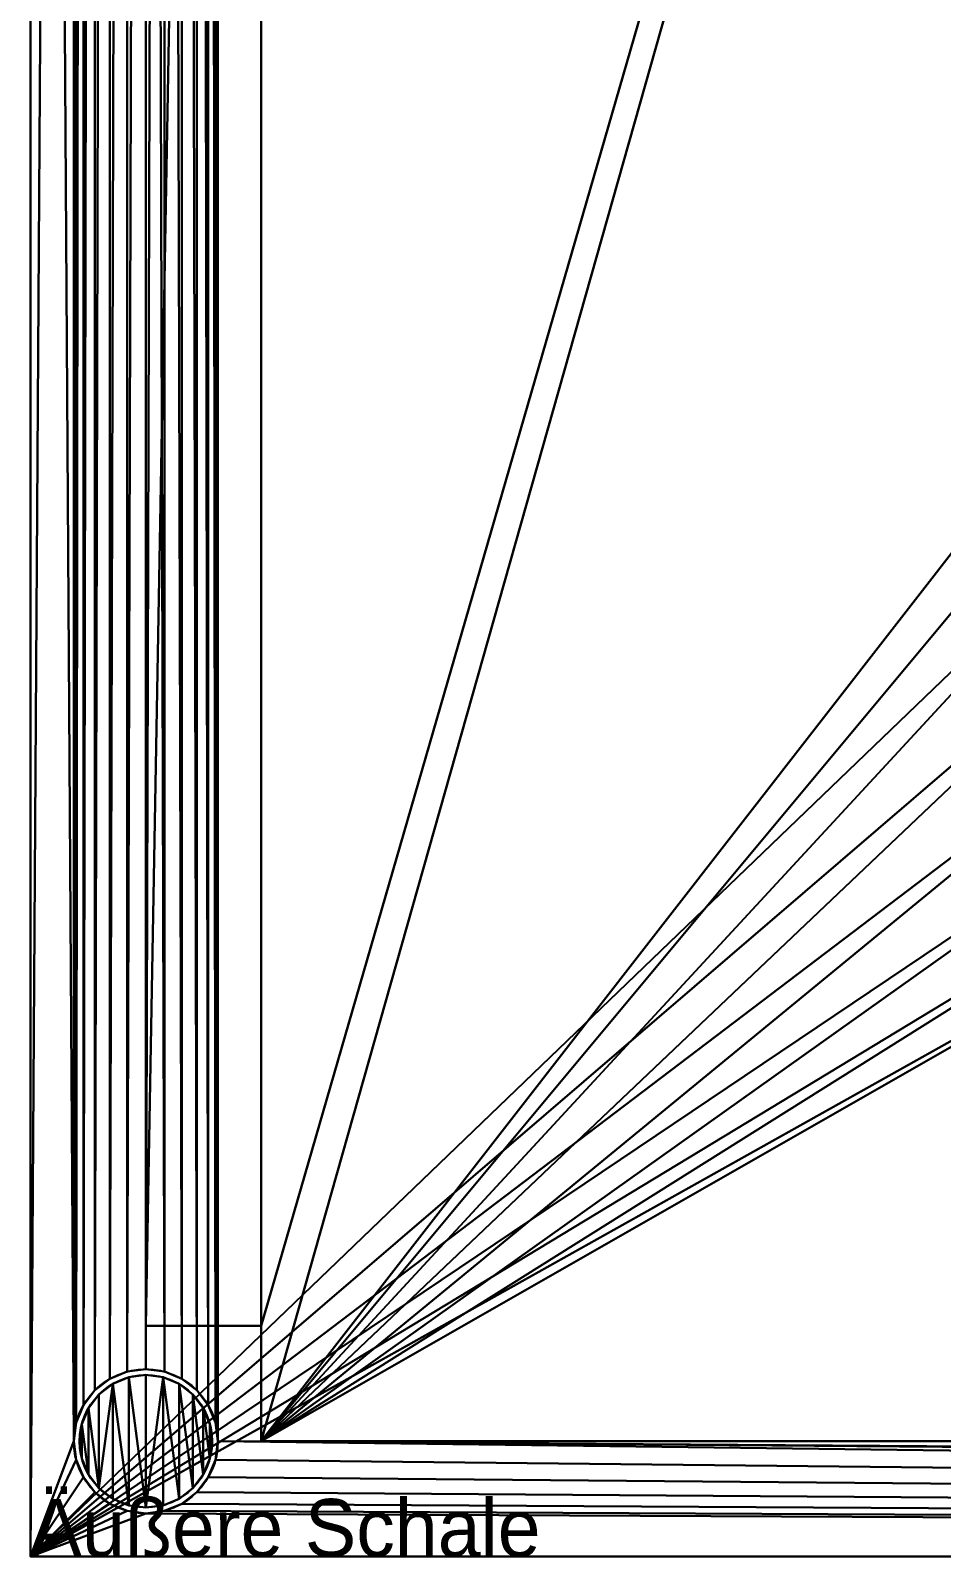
# Model space of a CAD drawing. Header units: millimetres. Extents: x 0 to 160, y 0 to 123.
# Drawn here: x 0 to 15.8, y -0.01 to 26.46 of the extents above; entities that cross this region are included whole.
import ezdxf

# ---------------------------------------------------------------- set-up
doc = ezdxf.new("R2010")
doc.units = ezdxf.units.MM
doc.layers.get('0').update_dxf_attribs({"true_color": 0xff5454})

# ---------------------------------------------------------------- blocks, each defined once
blk = doc.blocks.new('Gruppe_3')
for p, q in [((0, 120), (0, 0)), ((0, 120, 2), (0, 0, 2)), ((1.676, 3.207), (1.676, 3.207, 2)), ((2, 3.25), (2, 3.25, 2)), ((2.324, 3.207), (2.324, 3.207, 2)), ((1.375, 3.083), (1.375, 3.083, 2)), ((2.625, 3.083), (2.625, 3.083, 2)), ((1.116, 2.884), (1.116, 2.884, 2)), ((2.884, 2.884), (2.884, 2.884, 2)), ((0.917, 2.625), (0.917, 2.625, 2)), ((3.083, 2.625), (3.083, 2.625, 2)), ((0.793, 2.324), (0.793, 2.324, 2)), ((3.207, 2.324), (3.207, 2.324, 2)), ((0.75, 2), (0.75, 2, 2)), ((3.25, 2), (3.25, 2, 2)), ((0.793, 1.676), (0.793, 1.676, 2)), ((3.207, 1.676), (3.207, 1.676, 2)), ((0.917, 1.375), (0.917, 1.375, 2)), ((3.083, 1.375), (3.083, 1.375, 2)), ((1.116, 1.116), (1.116, 1.116, 2)), ((2.884, 1.116), (2.884, 1.116, 2)), ((1.375, 0.917), (1.375, 0.917, 2)), ((2.625, 0.917), (2.625, 0.917, 2)), ((1.676, 0.793), (1.676, 0.793, 2)), ((2, 0.75), (2, 0.75, 2)), ((2.324, 0.793), (2.324, 0.793, 2)), ((0, 0), (160, 0)), ((0, 0, 2), (160, 0, 2)), ((0, 0), (0, 0, 2))]:
    blk.add_line(p, q)
for centre in [(2, 2), (2, 2, 2)]:
    blk.add_circle(centre, 1.25)
mesh = blk.add_polyface()
corners = [(0.793, 117.676), (0.75, 2), (0.75, 118), (0.793, 2.324), (0.917, 117.375), (0.917, 2.625), (1.116, 117.116), (1.116, 2.884), (1.375, 116.917), (1.375, 3.083), (1.676, 116.793), (1.676, 3.207), (2, 116.75), (2, 3.25), (2.324, 116.793), (2.324, 3.207), (2.625, 3.083), (2.625, 116.917), (2.884, 2.884), (2.884, 117.116), (3.083, 2.625), (3.083, 117.375), (3.207, 2.324), (3.207, 117.676), (3.25, 2), (3.25, 118), (0, 120), (0, 0), (0.793, 118.324), (0.917, 118.625), (1.116, 118.884), (1.375, 119.083), (1.676, 119.207), (2, 119.25), (160, 120), (2.324, 119.207), (2.625, 119.083), (2.884, 118.884), (3.083, 118.625), (3.207, 118.324), (157.644, 119.198), (157.346, 119.065), (157.093, 118.86), (156.901, 118.596), (156.784, 118.291), (156.75, 117.966), (156.75, 2), (157.966, 119.25), (158.291, 119.216), (158.596, 119.099), (158.86, 118.907), (159.065, 118.654), (159.198, 118.356), (159.25, 118.034), (159.25, 2), (2, 0.75), (160, 0), (1.676, 0.793), (1.375, 0.917), (1.116, 1.116), (0.917, 1.375), (0.793, 1.676), (2.324, 0.793), (2.625, 0.917), (2.884, 1.116), (3.083, 1.375), (3.207, 1.676), (157.676, 0.793), (157.375, 0.917), (157.116, 1.116), (156.917, 1.375), (156.793, 1.676), (158, 0.75), (158.324, 0.793), (158.625, 0.917), (158.884, 1.116), (159.083, 1.375), (159.207, 1.676), (156.793, 2.324), (156.802, 117.644), (156.917, 2.625), (156.935, 117.346), (157.116, 2.884), (157.14, 117.093), (157.375, 3.083), (157.404, 116.901), (157.676, 3.207), (157.709, 116.784), (158, 3.25), (158.034, 116.75), (158.324, 3.207), (158.356, 116.802), (158.625, 3.083), (158.654, 116.935), (158.884, 2.884), (158.907, 117.14), (159.083, 2.625), (159.099, 117.404), (159.207, 2.324), (159.216, 117.709)]
mesh.append_faces([[corners[k] for k in face] for face in [(0, 1, 2), (1, 0, 3), (3, 4, 5), (5, 6, 7), (7, 8, 9), (9, 10, 11), (11, 12, 13), (13, 14, 15), (15, 14, 16), (16, 17, 18), (18, 19, 20), (20, 21, 22), (22, 23, 24), (26, 2, 27), (2, 26, 28), (28, 26, 29), (29, 26, 30), (30, 26, 31), (31, 26, 32), (32, 26, 33), (33, 34, 35), (35, 34, 36), (36, 34, 37), (37, 34, 38), (38, 34, 39), (39, 34, 25), (40, 34, 47), (47, 34, 48), (48, 34, 49), (49, 34, 50), (50, 34, 51), (51, 34, 52), (52, 34, 53), (27, 55, 56), (55, 27, 57), (57, 27, 58), (58, 27, 59), (59, 27, 60), (60, 27, 61), (61, 27, 1), (67, 24, 68), (68, 25, 69), (69, 25, 70), (70, 25, 71), (71, 25, 46), (56, 54, 34), (78, 79, 80), (80, 81, 82), (82, 83, 84), (84, 85, 86), (86, 87, 88), (88, 89, 90), (90, 91, 92), (92, 93, 94), (94, 95, 96), (96, 97, 98), (98, 99, 54)]], dxfattribs={"vtx0": -1, "vtx1": -1})
mesh.append_faces([[corners[k] for k in face] for face in [(25, 34, 40), (25, 45, 46), (53, 34, 54), (1, 27, 2), (56, 24, 67), (68, 24, 25)]], dxfattribs={"vtx0": -1, "vtx1": -1, "vtx2": -1})
mesh.append_faces([[corners[k] for k in face] for face in [(3, 0, 4), (5, 4, 6), (7, 6, 8), (9, 8, 10), (11, 10, 12), (13, 12, 14), (16, 14, 17), (18, 17, 19), (20, 19, 21), (22, 21, 23), (24, 23, 25), (33, 26, 34), (25, 40, 41), (25, 41, 42), (25, 42, 43), (25, 43, 44), (25, 44, 45), (56, 55, 62), (56, 62, 63), (56, 63, 64), (56, 64, 65), (56, 65, 66), (56, 66, 24), (56, 67, 72), (56, 72, 73), (56, 73, 74), (56, 74, 75), (56, 75, 76), (56, 76, 77), (56, 77, 54), (45, 78, 46), (78, 45, 79), (80, 79, 81), (82, 81, 83), (84, 83, 85), (86, 85, 87), (88, 87, 89), (90, 89, 91), (92, 91, 93), (94, 93, 95), (96, 95, 97), (98, 97, 99), (54, 99, 53)]], dxfattribs={"vtx0": -1, "vtx2": -1})
mesh = blk.add_polyface()
corners = [(156.793, 2.324, 2), (156.75, 117.966, 2), (156.75, 2, 2), (156.802, 117.644, 2), (156.917, 2.625, 2), (156.935, 117.346, 2), (157.116, 2.884, 2), (157.14, 117.093, 2), (157.375, 3.083, 2), (157.404, 116.901, 2), (157.676, 3.207, 2), (157.709, 116.784, 2), (158, 3.25, 2), (158.034, 116.75, 2), (158.324, 3.207, 2), (158.356, 116.802, 2), (158.625, 3.083, 2), (158.654, 116.935, 2), (158.884, 2.884, 2), (158.907, 117.14, 2), (159.083, 2.625, 2), (159.099, 117.404, 2), (159.207, 2.324, 2), (159.216, 117.709, 2), (159.25, 2, 2), (159.25, 118.034, 2), (0, 0, 2), (0.75, 2, 2), (0, 120, 2), (0.793, 1.676, 2), (0.917, 1.375, 2), (1.116, 1.116, 2), (1.375, 0.917, 2), (1.676, 0.793, 2), (2, 0.75, 2), (160, 0, 2), (0.75, 118, 2), (2.324, 0.793, 2), (2.625, 0.917, 2), (2.884, 1.116, 2), (3.083, 1.375, 2), (3.207, 1.676, 2), (3.25, 2, 2), (157.676, 0.793, 2), (157.375, 0.917, 2), (3.25, 118, 2), (157.116, 1.116, 2), (156.917, 1.375, 2), (156.793, 1.676, 2), (158, 0.75, 2), (158.324, 0.793, 2), (158.625, 0.917, 2), (158.884, 1.116, 2), (159.083, 1.375, 2), (159.207, 1.676, 2), (2, 119.25, 2), (160, 120, 2), (1.676, 119.207, 2), (1.375, 119.083, 2), (1.116, 118.884, 2), (0.917, 118.625, 2), (0.793, 118.324, 2), (2.324, 119.207, 2), (2.625, 119.083, 2), (2.884, 118.884, 2), (3.083, 118.625, 2), (3.207, 118.324, 2), (157.644, 119.198, 2), (157.346, 119.065, 2), (157.093, 118.86, 2), (156.901, 118.596, 2), (156.784, 118.291, 2), (157.966, 119.25, 2), (158.291, 119.216, 2), (158.596, 119.099, 2), (158.86, 118.907, 2), (159.065, 118.654, 2), (159.198, 118.356, 2), (0.793, 117.676, 2), (0.793, 2.324, 2), (0.917, 117.375, 2), (0.917, 2.625, 2), (1.116, 117.116, 2), (1.116, 2.884, 2), (1.375, 116.917, 2), (1.375, 3.083, 2), (1.676, 116.793, 2), (1.676, 3.207, 2), (2, 116.75, 2), (2, 3.25, 2), (2.324, 3.207, 2), (2.324, 116.793, 2), (2.625, 3.083, 2), (2.625, 116.917, 2), (2.884, 2.884, 2), (2.884, 117.116, 2), (3.083, 2.625, 2), (3.083, 117.375, 2), (3.207, 2.324, 2), (3.207, 117.676, 2)]
mesh.append_faces([[corners[k] for k in face] for face in [(0, 1, 2), (1, 0, 3), (3, 4, 5), (5, 6, 7), (7, 8, 9), (9, 10, 11), (11, 12, 13), (13, 14, 15), (15, 16, 17), (17, 18, 19), (19, 20, 21), (21, 22, 23), (23, 24, 25), (26, 27, 28), (27, 26, 29), (29, 26, 30), (30, 26, 31), (31, 26, 32), (32, 26, 33), (33, 26, 34), (34, 35, 37), (37, 35, 38), (38, 35, 39), (39, 35, 40), (40, 35, 41), (41, 35, 42), (43, 35, 49), (49, 35, 50), (50, 35, 51), (51, 35, 52), (52, 35, 53), (53, 35, 54), (54, 35, 24), (28, 55, 56), (55, 28, 57), (57, 28, 58), (58, 28, 59), (59, 28, 60), (60, 28, 61), (61, 28, 36), (67, 45, 68), (68, 45, 69), (69, 45, 70), (70, 45, 71), (71, 45, 1), (56, 24, 35), (78, 79, 80), (80, 81, 82), (82, 83, 84), (84, 85, 86), (86, 87, 88), (88, 90, 91), (91, 92, 93), (93, 94, 95), (95, 96, 97), (97, 98, 99), (99, 42, 45)]], dxfattribs={"vtx0": -1, "vtx1": -1})
mesh.append_faces([[corners[k] for k in face] for face in [(28, 27, 36), (42, 35, 43), (42, 44, 45), (56, 45, 67), (1, 45, 2), (56, 25, 24)]], dxfattribs={"vtx0": -1, "vtx1": -1, "vtx2": -1})
mesh.append_faces([[corners[k] for k in face] for face in [(3, 0, 4), (5, 4, 6), (7, 6, 8), (9, 8, 10), (11, 10, 12), (13, 12, 14), (15, 14, 16), (17, 16, 18), (19, 18, 20), (21, 20, 22), (23, 22, 24), (34, 26, 35), (42, 43, 44), (45, 44, 46), (45, 46, 47), (45, 47, 48), (45, 48, 2), (56, 55, 62), (56, 62, 63), (56, 63, 64), (56, 64, 65), (56, 65, 66), (56, 66, 45), (56, 67, 72), (56, 72, 73), (56, 73, 74), (56, 74, 75), (56, 75, 76), (56, 76, 77), (56, 77, 25), (27, 78, 36), (78, 27, 79), (80, 79, 81), (82, 81, 83), (84, 83, 85), (86, 85, 87), (88, 87, 89), (88, 89, 90), (91, 90, 92), (93, 92, 94), (95, 94, 96), (97, 96, 98), (99, 98, 42)]], dxfattribs={"vtx0": -1, "vtx2": -1})
mesh = blk.add_polyface()
corners = [(0, 120, 2), (0, 0), (0, 0, 2), (0, 120)]
mesh.append_faces([[corners[k] for k in face] for face in [(0, 1, 2), (1, 0, 3)]], dxfattribs={"vtx0": -1})
mesh = blk.add_polyface()
corners = [(1.676, 3.207, 2), (1.375, 3.083), (1.676, 3.207), (1.375, 3.083, 2)]
mesh.append_faces([[corners[k] for k in face] for face in [(0, 1, 2), (1, 0, 3)]], dxfattribs={"vtx0": -1})
mesh = blk.add_polyface()
corners = [(2, 3.25, 2), (1.676, 3.207), (2, 3.25), (1.676, 3.207, 2)]
mesh.append_faces([[corners[k] for k in face] for face in [(0, 1, 2), (1, 0, 3)]], dxfattribs={"vtx0": -1})
mesh = blk.add_polyface()
corners = [(2.324, 3.207, 2), (2, 3.25), (2.324, 3.207), (2, 3.25, 2)]
mesh.append_faces([[corners[k] for k in face] for face in [(0, 1, 2), (1, 0, 3)]], dxfattribs={"vtx0": -1})
mesh = blk.add_polyface()
corners = [(2.625, 3.083, 2), (2.324, 3.207), (2.625, 3.083), (2.324, 3.207, 2)]
mesh.append_faces([[corners[k] for k in face] for face in [(0, 1, 2), (1, 0, 3)]], dxfattribs={"vtx0": -1})
mesh = blk.add_polyface()
corners = [(1.375, 3.083, 2), (1.116, 2.884), (1.375, 3.083), (1.116, 2.884, 2)]
mesh.append_faces([[corners[k] for k in face] for face in [(0, 1, 2), (1, 0, 3)]], dxfattribs={"vtx0": -1})
mesh = blk.add_polyface()
corners = [(2.884, 2.884, 2), (2.625, 3.083), (2.884, 2.884), (2.625, 3.083, 2)]
mesh.append_faces([[corners[k] for k in face] for face in [(0, 1, 2), (1, 0, 3)]], dxfattribs={"vtx0": -1})
mesh = blk.add_polyface()
corners = [(1.116, 2.884), (0.917, 2.625, 2), (0.917, 2.625), (1.116, 2.884, 2)]
mesh.append_faces([[corners[k] for k in face] for face in [(0, 1, 2), (1, 0, 3)]], dxfattribs={"vtx0": -1})
mesh = blk.add_polyface()
corners = [(2.884, 2.884, 2), (3.083, 2.625), (3.083, 2.625, 2), (2.884, 2.884)]
mesh.append_faces([[corners[k] for k in face] for face in [(0, 1, 2), (1, 0, 3)]], dxfattribs={"vtx0": -1})
mesh = blk.add_polyface()
corners = [(0.917, 2.625), (0.793, 2.324, 2), (0.793, 2.324), (0.917, 2.625, 2)]
mesh.append_faces([[corners[k] for k in face] for face in [(0, 1, 2), (1, 0, 3)]], dxfattribs={"vtx0": -1})
mesh = blk.add_polyface()
corners = [(3.083, 2.625, 2), (3.207, 2.324), (3.207, 2.324, 2), (3.083, 2.625)]
mesh.append_faces([[corners[k] for k in face] for face in [(0, 1, 2), (1, 0, 3)]], dxfattribs={"vtx0": -1})
mesh = blk.add_polyface()
corners = [(0.793, 2.324), (0.75, 2, 2), (0.75, 2), (0.793, 2.324, 2)]
mesh.append_faces([[corners[k] for k in face] for face in [(0, 1, 2), (1, 0, 3)]], dxfattribs={"vtx0": -1})
mesh = blk.add_polyface()
corners = [(3.207, 2.324, 2), (3.25, 2), (3.25, 2, 2), (3.207, 2.324)]
mesh.append_faces([[corners[k] for k in face] for face in [(0, 1, 2), (1, 0, 3)]], dxfattribs={"vtx0": -1})
mesh = blk.add_polyface()
corners = [(0.75, 2), (0.793, 1.676, 2), (0.793, 1.676), (0.75, 2, 2)]
mesh.append_faces([[corners[k] for k in face] for face in [(0, 1, 2), (1, 0, 3)]], dxfattribs={"vtx0": -1})
mesh = blk.add_polyface()
corners = [(3.25, 2, 2), (3.207, 1.676), (3.207, 1.676, 2), (3.25, 2)]
mesh.append_faces([[corners[k] for k in face] for face in [(0, 1, 2), (1, 0, 3)]], dxfattribs={"vtx0": -1})
mesh = blk.add_polyface()
corners = [(0.793, 1.676), (0.917, 1.375, 2), (0.917, 1.375), (0.793, 1.676, 2)]
mesh.append_faces([[corners[k] for k in face] for face in [(0, 1, 2), (1, 0, 3)]], dxfattribs={"vtx0": -1})
mesh = blk.add_polyface()
corners = [(3.207, 1.676, 2), (3.083, 1.375), (3.083, 1.375, 2), (3.207, 1.676)]
mesh.append_faces([[corners[k] for k in face] for face in [(0, 1, 2), (1, 0, 3)]], dxfattribs={"vtx0": -1})
mesh = blk.add_polyface()
corners = [(0.917, 1.375), (1.116, 1.116, 2), (1.116, 1.116), (0.917, 1.375, 2)]
mesh.append_faces([[corners[k] for k in face] for face in [(0, 1, 2), (1, 0, 3)]], dxfattribs={"vtx0": -1})
mesh = blk.add_polyface()
corners = [(3.083, 1.375, 2), (2.884, 1.116), (2.884, 1.116, 2), (3.083, 1.375)]
mesh.append_faces([[corners[k] for k in face] for face in [(0, 1, 2), (1, 0, 3)]], dxfattribs={"vtx0": -1})
mesh = blk.add_polyface()
corners = [(1.116, 1.116, 2), (1.375, 0.917), (1.116, 1.116), (1.375, 0.917, 2)]
mesh.append_faces([[corners[k] for k in face] for face in [(0, 1, 2), (1, 0, 3)]], dxfattribs={"vtx0": -1})
mesh = blk.add_polyface()
corners = [(2.625, 0.917, 2), (2.884, 1.116), (2.625, 0.917), (2.884, 1.116, 2)]
mesh.append_faces([[corners[k] for k in face] for face in [(0, 1, 2), (1, 0, 3)]], dxfattribs={"vtx0": -1})
mesh = blk.add_polyface()
corners = [(1.375, 0.917, 2), (1.676, 0.793), (1.375, 0.917), (1.676, 0.793, 2)]
mesh.append_faces([[corners[k] for k in face] for face in [(0, 1, 2), (1, 0, 3)]], dxfattribs={"vtx0": -1})
mesh = blk.add_polyface()
corners = [(2.324, 0.793, 2), (2.625, 0.917), (2.324, 0.793), (2.625, 0.917, 2)]
mesh.append_faces([[corners[k] for k in face] for face in [(0, 1, 2), (1, 0, 3)]], dxfattribs={"vtx0": -1})
mesh = blk.add_polyface()
corners = [(1.676, 0.793, 2), (2, 0.75), (1.676, 0.793), (2, 0.75, 2)]
mesh.append_faces([[corners[k] for k in face] for face in [(0, 1, 2), (1, 0, 3)]], dxfattribs={"vtx0": -1})
mesh = blk.add_polyface()
corners = [(2, 0.75, 2), (2.324, 0.793), (2, 0.75), (2.324, 0.793, 2)]
mesh.append_faces([[corners[k] for k in face] for face in [(0, 1, 2), (1, 0, 3)]], dxfattribs={"vtx0": -1})
mesh = blk.add_polyface()
corners = [(160, 0, 2), (0, 0), (160, 0), (0, 0, 2)]
mesh.append_faces([[corners[k] for k in face] for face in [(0, 1, 2), (1, 0, 3)]], dxfattribs={"vtx0": -1})
blk = doc.blocks.new('_u_ere_Schale_1')
at = {"color": 253, "true_color": 0xb3b3b3}
for p, q in [((0, 120), (0, 0)), ((0, 120, 38), (0, 0, 38)), ((2, 116), (2, 4)), ((2, 116, 36), (2, 4, 36)), ((4, 2), (156, 2)), ((4, 2, 36), (156, 2, 36)), ((0, 0), (160, 0)), ((0, 0, 38), (160, 0, 38)), ((0, 0), (0, 0, 38))]:
    blk.add_line(p, q, dxfattribs=at)
for p, q in [((2, 4, 36), (4, 4, 36)), ((2, 4), (2, 4, 36)), ((2, 4), (4, 4)), ((4, 4, 36), (4, 2, 36)), ((4, 4), (4, 2)), ((4, 4, 36), (4, 4)), ((1.425, 2.996), (1.425, 2.996, 5)), ((1.702, 3.111), (1.702, 3.111, 5)), ((2, 3.15), (2, 3.15, 5)), ((2.298, 3.111), (2.298, 3.111, 5)), ((2.575, 2.996), (2.575, 2.996, 5)), ((1.187, 2.813), (1.187, 2.813, 5)), ((2.813, 2.813), (2.813, 2.813, 5)), ((1.004, 2.575), (1.004, 2.575, 5)), ((2.996, 2.575), (2.996, 2.575, 5)), ((0.889, 2.298), (0.889, 2.298, 5)), ((3.111, 2.298), (3.111, 2.298, 5)), ((0.85, 2), (0.85, 2, 5)), ((3.15, 2), (3.15, 2, 5)), ((4, 2, 36), (4, 2)), ((0.889, 1.702), (0.889, 1.702, 5)), ((3.111, 1.702), (3.111, 1.702, 5)), ((1.004, 1.425), (1.004, 1.425, 5)), ((2.996, 1.425), (2.996, 1.425, 5)), ((1.187, 1.187), (1.187, 1.187, 5)), ((2.813, 1.187), (2.813, 1.187, 5)), ((1.425, 1.004), (1.425, 1.004, 5)), ((1.702, 0.889), (1.702, 0.889, 5)), ((2, 0.85), (2, 0.85, 5)), ((2.298, 0.889), (2.298, 0.889, 5)), ((2.575, 1.004), (2.575, 1.004, 5))]:
    blk.add_line(p, q)
for centre in [(2, 2), (2, 2, 5)]:
    blk.add_circle(centre, 1.15)
mesh = blk.add_polyface(dxfattribs=at)
corners = [(0, 0, 38), (19.204, 18.447, 38), (0, 120, 38), (19.804, 17, 38), (20.757, 15.757, 38), (22, 14.804, 38), (23.447, 14.204, 38), (25, 14, 38), (19, 20, 38), (19.204, 21.553, 38), (30.166, 94.38, 38), (19.804, 23, 38), (22.711, 40.613, 38), (22.63, 40, 38), (20.757, 24.243, 38), (22, 25.196, 38), (22.948, 41.185, 38), (30.05, 93.5, 38), (23.324, 41.676, 38), (23.815, 42.052, 38), (26.676, 41.676, 38), (27.052, 41.185, 38), (27.289, 40.613, 38), (27.37, 40, 38), (28, 25.196, 38), (29.243, 24.243, 38), (23.447, 25.796, 38), (22.711, 39.387, 38), (22.948, 38.815, 38), (23.324, 38.324, 38), (23.815, 37.948, 38), (25, 26, 38), (24.387, 37.711, 38), (25, 37.63, 38), (26.553, 25.796, 38), (25.613, 37.711, 38), (26.185, 37.948, 38), (26.676, 38.324, 38), (27.052, 38.815, 38), (27.289, 39.387, 38), (30.196, 23, 38), (30.05, 65.5, 38), (30.166, 64.62, 38), (30.506, 63.8, 38)]
mesh.append_faces([[corners[k] for k in face] for face in [(0, 1, 2), (1, 0, 3), (3, 0, 4), (4, 0, 5), (5, 0, 6), (6, 0, 7), (9, 2, 8), (12, 11, 13), (26, 13, 15), (13, 26, 27), (27, 26, 28), (28, 26, 29), (29, 26, 30), (30, 31, 32), (32, 31, 33), (33, 34, 35), (35, 34, 36), (36, 34, 37), (37, 24, 38), (38, 24, 39), (39, 24, 23), (40, 41, 25), (41, 40, 42), (42, 40, 43)]], dxfattribs={"vtx0": -1, "vtx1": -1, "color": 253})
mesh.append_faces([[corners[k] for k in face] for face in [(10, 11, 12), (17, 23, 24)]], dxfattribs={"vtx0": -1, "vtx1": -1, "vtx2": -1, "color": 253})
mesh.append_faces([[corners[k] for k in face] for face in [(2, 1, 8), (10, 9, 11), (13, 11, 14), (13, 14, 15), (10, 12, 16), (17, 16, 18), (17, 18, 19), (17, 20, 21), (17, 21, 22), (17, 22, 23), (17, 24, 25), (30, 26, 31), (33, 31, 34), (37, 34, 24)]], dxfattribs={"vtx0": -1, "vtx2": -1, "color": 253})
mesh = blk.add_polyface(dxfattribs=at)
corners = [(36.85, 93.5, 38), (60.917, 46.375, 38), (60.793, 46.676, 38), (60.75, 47, 38), (63.25, 47, 38), (66.9, 54.2, 38), (63.25, 112, 38), (30.166, 94.38, 38), (0, 120, 38), (19.204, 21.553, 38), (22.948, 41.185, 38), (30.05, 93.5, 38), (23.815, 42.052, 38), (24.387, 42.289, 38), (25, 42.37, 38), (25.613, 42.289, 38), (26.185, 42.052, 38), (26.676, 41.676, 38), (29.243, 24.243, 38), (30.05, 65.5, 38), (60.793, 47.324, 38), (60.75, 112, 38), (60.793, 111.676, 38), (60.917, 47.625, 38), (60.917, 111.375, 38), (61.116, 47.884, 38), (61.116, 111.116, 38), (61.375, 48.083, 38), (61.676, 110.793, 38), (61.676, 48.207, 38), (62, 48.25, 38), (62, 110.75, 38), (62.324, 48.207, 38), (62.625, 110.917, 38), (62.625, 48.083, 38), (62.884, 47.884, 38), (63.083, 111.375, 38), (63.083, 47.625, 38), (63.207, 47.324, 38), (63.207, 111.676, 38), (30.166, 66.38, 38), (30.166, 92.62, 38), (30.506, 67.2, 38), (30.506, 91.8, 38), (31.046, 67.904, 38), (31.046, 91.096, 38), (31.75, 68.444, 38), (31.75, 90.556, 38), (32.57, 68.784, 38), (32.57, 90.216, 38), (33.45, 68.9, 38), (33.45, 90.1, 38), (34.33, 68.784, 38), (34.33, 90.216, 38), (35.15, 68.444, 38), (35.15, 90.556, 38), (35.854, 67.904, 38), (35.854, 91.096, 38), (36.394, 67.2, 38), (36.394, 91.8, 38), (36.734, 66.38, 38), (36.734, 92.62, 38), (36.85, 65.5, 38)]
mesh.append_faces([[corners[k] for k in face] for face in [(7, 10, 11), (20, 21, 3), (40, 11, 19), (47, 48, 49), (49, 50, 51), (51, 52, 53), (53, 54, 55), (55, 56, 57)]], dxfattribs={"vtx0": -1, "vtx1": -1, "color": 253})
mesh.append_faces([[corners[k] for k in face] for face in [(4, 5, 6), (7, 8, 9), (11, 18, 19)]], dxfattribs={"vtx0": -1, "vtx1": -1, "vtx2": -1, "color": 253})
mesh.append_faces([[corners[k] for k in face] for face in [(0, 1, 2), (0, 2, 3), (11, 12, 13), (11, 13, 14), (11, 14, 15), (11, 15, 16), (11, 16, 17), (22, 20, 23), (24, 23, 25), (26, 25, 27), (28, 27, 29), (28, 29, 30), (31, 30, 32), (33, 32, 34), (33, 34, 35), (36, 35, 37), (36, 37, 38), (39, 38, 4), (41, 40, 42), (43, 42, 44), (45, 44, 46), (47, 46, 48), (49, 48, 50), (51, 50, 52), (53, 52, 54), (55, 54, 56), (57, 56, 58), (59, 58, 60), (61, 60, 62)]], dxfattribs={"vtx0": -1, "vtx2": -1, "color": 253})
mesh = blk.add_polyface(dxfattribs=at)
corners = [(0, 120, 38), (0, 0), (0, 0, 38), (0, 120)]
mesh.append_faces([[corners[k] for k in face] for face in [(0, 1, 2), (1, 0, 3)]], dxfattribs={"vtx0": -1, "color": 253})
mesh = blk.add_polyface(dxfattribs=at)
corners = [(29.243, 24.243, 36), (30.05, 65.5, 36), (30.196, 23, 36), (30.166, 64.62, 36), (30.506, 63.8, 36), (4, 4, 36), (30.166, 94.38, 36), (4, 2, 36), (19.204, 21.553, 36), (19, 20, 36), (19.804, 23, 36), (22.711, 40.613, 36), (22.63, 40, 36), (20.757, 24.243, 36), (22, 25.196, 36), (22.948, 41.185, 36), (30.05, 93.5, 36), (23.324, 41.676, 36), (26.676, 41.676, 36), (27.052, 41.185, 36), (27.289, 40.613, 36), (27.37, 40, 36), (28, 25.196, 36), (25, 14, 36), (23.447, 14.204, 36), (22, 14.804, 36), (20.757, 15.757, 36), (19.804, 17, 36), (19.204, 18.447, 36), (23.447, 25.796, 36), (22.711, 39.387, 36), (22.948, 38.815, 36), (23.324, 38.324, 36), (23.815, 37.948, 36), (25, 26, 36), (24.387, 37.711, 36), (25, 37.63, 36), (25.613, 37.711, 36), (26.553, 25.796, 36), (26.185, 37.948, 36), (26.676, 38.324, 36), (27.052, 38.815, 36), (27.289, 39.387, 36), (2, 4, 36), (4, 116, 36)]
mesh.append_faces([[corners[k] for k in face] for face in [(0, 1, 2), (5, 6, 7), (8, 6, 10), (10, 12, 13), (13, 12, 14), (11, 6, 15), (15, 16, 17), (18, 16, 19), (19, 16, 20), (20, 16, 21), (22, 16, 0), (23, 7, 24), (24, 7, 25), (25, 7, 26), (26, 7, 27), (27, 7, 28), (28, 7, 9), (29, 33, 34), (34, 37, 38), (38, 40, 22), (43, 44, 5)]], dxfattribs={"vtx0": -1, "vtx1": -1, "color": 253})
mesh.append_faces([[corners[k] for k in face] for face in [(7, 6, 8), (10, 6, 11), (21, 16, 22)]], dxfattribs={"vtx0": -1, "vtx1": -1, "vtx2": -1, "color": 253})
mesh.append_faces([[corners[k] for k in face] for face in [(2, 1, 3), (2, 3, 4), (7, 8, 9), (10, 11, 12), (12, 29, 14), (29, 12, 30), (29, 30, 31), (29, 31, 32), (29, 32, 33), (34, 33, 35), (34, 35, 36), (34, 36, 37), (38, 37, 39), (38, 39, 40), (22, 40, 41), (22, 41, 42), (22, 42, 21)]], dxfattribs={"vtx0": -1, "vtx2": -1, "color": 253})
mesh = blk.add_polyface(dxfattribs=at)
corners = [(30.05, 65.5, 36), (29.243, 24.243, 36), (30.05, 93.5, 36), (30.166, 92.62, 36), (30.166, 66.38, 36), (30.506, 67.2, 36), (30.506, 91.8, 36), (31.046, 67.904, 36), (31.046, 91.096, 36), (31.75, 68.444, 36), (31.75, 90.556, 36), (32.57, 68.784, 36), (32.57, 90.216, 36), (33.45, 68.9, 36), (33.45, 90.1, 36), (34.33, 68.784, 36), (34.33, 90.216, 36), (35.15, 68.444, 36), (35.15, 90.556, 36), (35.854, 67.904, 36), (35.854, 91.096, 36), (36.394, 67.2, 36), (36.394, 91.8, 36), (36.734, 92.62, 36), (36.734, 66.38, 36), (36.85, 93.5, 36), (36.85, 65.5, 36), (4, 116, 36), (61.676, 113.207, 36), (61.375, 113.083, 36), (31.75, 96.444, 36), (31.046, 95.904, 36), (30.506, 95.2, 36), (30.166, 94.38, 36), (4, 4, 36), (22.948, 41.185, 36), (23.324, 41.676, 36), (23.815, 42.052, 36), (24.387, 42.289, 36), (25, 42.37, 36), (25.613, 42.289, 36), (26.185, 42.052, 36), (26.676, 41.676, 36), (32.57, 96.784, 36), (33.45, 96.9, 36), (2, 4, 36), (2, 116, 36)]
mesh.append_faces([[corners[k] for k in face] for face in [(27, 45, 46)]], dxfattribs={"vtx0": -1, "color": 253})
mesh.append_faces([[corners[k] for k in face] for face in [(3, 0, 2), (0, 3, 4), (4, 3, 5), (5, 6, 7), (7, 8, 9), (9, 10, 11), (11, 12, 13), (13, 14, 15), (15, 16, 17), (17, 18, 19), (19, 20, 21), (21, 23, 24), (24, 25, 26), (36, 2, 37), (37, 2, 38), (38, 2, 39), (39, 2, 40), (40, 2, 41), (41, 2, 42), (30, 29, 43), (43, 29, 44)]], dxfattribs={"vtx0": -1, "vtx1": -1, "color": 253})
mesh.append_faces([[corners[k] for k in face] for face in [(0, 1, 2), (27, 29, 30), (27, 33, 34)]], dxfattribs={"vtx0": -1, "vtx1": -1, "vtx2": -1, "color": 253})
mesh.append_faces([[corners[k] for k in face] for face in [(5, 3, 6), (7, 6, 8), (9, 8, 10), (11, 10, 12), (13, 12, 14), (15, 14, 16), (17, 16, 18), (19, 18, 20), (21, 20, 22), (21, 22, 23), (24, 23, 25), (27, 28, 29), (27, 30, 31), (27, 31, 32), (27, 32, 33), (35, 33, 2)]], dxfattribs={"vtx0": -1, "vtx2": -1, "color": 253})
mesh = blk.add_polyface(dxfattribs=at)
corners = [(2, 116), (2, 4, 36), (2, 4), (2, 116, 36)]
mesh.append_faces([[corners[k] for k in face] for face in [(0, 1, 2), (1, 0, 3)]], dxfattribs={"vtx0": -1, "color": 253})
mesh = blk.add_polyface(dxfattribs=at)
corners = [(25, 14, 38), (0, 0, 38), (160, 0, 38), (26.553, 14.204, 38), (28, 14.804, 38), (29.243, 15.757, 38), (30.196, 17, 38), (30.796, 18.447, 38), (31, 20, 38), (78.447, 14.204, 38), (77, 14.804, 38), (75.757, 15.757, 38), (31.046, 63.096, 38), (31.75, 62.556, 38), (32.57, 62.216, 38), (33.45, 62.1, 38), (34.33, 62.216, 38), (35.15, 62.556, 38), (35.854, 63.096, 38), (36.394, 63.8, 38), (36.734, 64.62, 38), (36.85, 65.5, 38), (74.804, 17, 38), (36.85, 93.5, 38), (60.917, 46.375, 38), (61.116, 46.116, 38), (61.375, 45.917, 38), (61.676, 45.793, 38), (62, 45.75, 38), (62.324, 45.793, 38), (62.625, 45.917, 38), (74.204, 18.447, 38), (62.884, 46.116, 38), (63.083, 46.375, 38), (63.207, 46.676, 38), (63.25, 47, 38), (66.9, 54.2, 38), (74, 20, 38), (77.489, 40.673, 38), (74.204, 21.553, 38), (30.506, 63.8, 38), (30.196, 23, 38), (30.796, 21.553, 38)]
mesh.append_faces([[corners[k] for k in face] for face in [(0, 2, 3), (3, 2, 4), (4, 2, 5), (5, 2, 6), (6, 2, 7), (7, 2, 8), (12, 11, 13), (13, 11, 14), (14, 11, 15), (15, 11, 16), (16, 11, 17), (17, 11, 18), (18, 11, 19), (19, 11, 20), (20, 11, 21), (24, 22, 25), (25, 22, 26), (26, 22, 27), (27, 22, 28), (28, 22, 29), (29, 22, 30), (30, 31, 32), (32, 31, 33), (33, 31, 34), (34, 31, 35), (39, 36, 37), (40, 42, 12)]], dxfattribs={"vtx0": -1, "vtx1": -1, "color": 253})
mesh.append_faces([[corners[k] for k in face] for face in [(8, 11, 12), (21, 22, 23), (23, 22, 24), (35, 31, 36), (38, 36, 39)]], dxfattribs={"vtx0": -1, "vtx1": -1, "vtx2": -1, "color": 253})
mesh.append_faces([[corners[k] for k in face] for face in [(0, 1, 2), (8, 9, 10), (8, 10, 11), (21, 11, 22), (30, 22, 31), (36, 31, 37), (40, 41, 42), (12, 42, 8)]], dxfattribs={"vtx0": -1, "vtx2": -1, "color": 253})
mesh = blk.add_polyface(dxfattribs=at)
corners = [(30.196, 23, 36), (30.506, 63.8, 36), (30.796, 21.553, 36), (31.046, 63.096, 36), (31, 20, 36), (66.9, 54.2, 36), (74.204, 21.553, 36), (74, 20, 36), (77.489, 40.673, 36), (4, 2, 36), (25, 14, 36), (156, 2, 36), (26.553, 14.204, 36), (28, 14.804, 36), (29.243, 15.757, 36), (30.196, 17, 36), (30.796, 18.447, 36), (78.447, 14.204, 36), (77, 14.804, 36), (75.757, 15.757, 36), (31.75, 62.556, 36), (32.57, 62.216, 36), (33.45, 62.1, 36), (34.33, 62.216, 36), (35.15, 62.556, 36), (35.854, 63.096, 36), (36.394, 63.8, 36), (36.734, 64.62, 36), (36.85, 65.5, 36), (74.804, 17, 36), (60.917, 46.375, 36), (60.793, 46.676, 36), (60.75, 47, 36), (61.116, 46.116, 36), (61.375, 45.917, 36), (61.676, 45.793, 36), (62, 45.75, 36), (62.324, 45.793, 36), (62.625, 45.917, 36), (74.204, 18.447, 36), (62.884, 46.116, 36), (63.083, 46.375, 36), (63.207, 46.676, 36), (63.25, 47, 36)]
mesh.append_faces([[corners[k] for k in face] for face in [(0, 1, 2), (2, 3, 4), (9, 10, 11), (17, 4, 18), (18, 4, 19), (19, 28, 29), (30, 28, 31), (31, 28, 32), (29, 38, 39), (39, 5, 7)]], dxfattribs={"vtx0": -1, "vtx1": -1, "color": 253})
mesh.append_faces([[corners[k] for k in face] for face in [(6, 5, 8), (19, 4, 3), (29, 28, 30), (39, 43, 5)]], dxfattribs={"vtx0": -1, "vtx1": -1, "vtx2": -1, "color": 253})
mesh.append_faces([[corners[k] for k in face] for face in [(2, 1, 3), (5, 6, 7), (11, 10, 12), (11, 12, 13), (11, 13, 14), (11, 14, 15), (11, 15, 16), (11, 16, 4), (19, 3, 20), (19, 20, 21), (19, 21, 22), (19, 22, 23), (19, 23, 24), (19, 24, 25), (19, 25, 26), (19, 26, 27), (19, 27, 28), (29, 30, 33), (29, 33, 34), (29, 34, 35), (29, 35, 36), (29, 36, 37), (29, 37, 38), (39, 38, 40), (39, 40, 41), (39, 41, 42), (39, 42, 43)]], dxfattribs={"vtx0": -1, "vtx2": -1, "color": 253})
mesh = blk.add_polyface()
corners = [(2, 4, 36), (4, 4), (2, 4), (4, 4, 36)]
mesh.append_faces([[corners[k] for k in face] for face in [(0, 1, 2), (1, 0, 3)]], dxfattribs={"vtx0": -1})
mesh = blk.add_polyface()
corners = [(4, 4), (4, 2, 36), (4, 2), (4, 4, 36)]
mesh.append_faces([[corners[k] for k in face] for face in [(0, 1, 2), (1, 0, 3)]], dxfattribs={"vtx0": -1})
mesh = blk.add_polyface(dxfattribs=at)
corners = [(0.889, 2.298, 5), (0.889, 1.702, 5), (0.85, 2, 5), (1.004, 1.425, 5), (1.004, 2.575, 5), (1.187, 1.187, 5), (1.187, 2.813, 5), (1.425, 2.996, 5), (1.425, 1.004, 5), (1.702, 0.889, 5), (1.702, 3.111, 5), (2, 0.85, 5), (2, 3.15, 5), (2.298, 3.111, 5), (2.298, 0.889, 5), (2.575, 1.004, 5), (2.575, 2.996, 5), (2.813, 1.187, 5), (2.813, 2.813, 5), (2.996, 1.425, 5), (2.996, 2.575, 5), (3.111, 1.702, 5), (3.111, 2.298, 5), (3.15, 2, 5)]
mesh.append_faces([[corners[k] for k in face] for face in [(0, 1, 2), (21, 22, 23)]], dxfattribs={"vtx0": -1, "color": 253})
mesh.append_faces([[corners[k] for k in face] for face in [(1, 0, 3), (3, 4, 5), (5, 7, 8), (8, 7, 9), (9, 10, 11), (11, 13, 14), (14, 13, 15), (15, 16, 17), (17, 18, 19), (19, 20, 21)]], dxfattribs={"vtx0": -1, "vtx1": -1, "color": 253})
mesh.append_faces([[corners[k] for k in face] for face in [(3, 0, 4), (5, 4, 6), (5, 6, 7), (9, 7, 10), (11, 10, 12), (11, 12, 13), (15, 13, 16), (17, 16, 18), (19, 18, 20), (21, 20, 22)]], dxfattribs={"vtx0": -1, "vtx2": -1, "color": 253})
mesh = blk.add_polyface(dxfattribs=at)
corners = [(1.425, 2.996, 5), (1.187, 2.813), (1.425, 2.996), (1.187, 2.813, 5)]
mesh.append_faces([[corners[k] for k in face] for face in [(0, 1, 2), (1, 0, 3)]], dxfattribs={"vtx0": -1, "color": 253})
mesh = blk.add_polyface(dxfattribs=at)
corners = [(1.702, 3.111, 5), (1.425, 2.996), (1.702, 3.111), (1.425, 2.996, 5)]
mesh.append_faces([[corners[k] for k in face] for face in [(0, 1, 2), (1, 0, 3)]], dxfattribs={"vtx0": -1, "color": 253})
mesh = blk.add_polyface(dxfattribs=at)
corners = [(2, 3.15, 5), (1.702, 3.111), (2, 3.15), (1.702, 3.111, 5)]
mesh.append_faces([[corners[k] for k in face] for face in [(0, 1, 2), (1, 0, 3)]], dxfattribs={"vtx0": -1, "color": 253})
mesh = blk.add_polyface(dxfattribs=at)
corners = [(2.298, 3.111, 5), (2, 3.15), (2.298, 3.111), (2, 3.15, 5)]
mesh.append_faces([[corners[k] for k in face] for face in [(0, 1, 2), (1, 0, 3)]], dxfattribs={"vtx0": -1, "color": 253})
mesh = blk.add_polyface(dxfattribs=at)
corners = [(2.575, 2.996, 5), (2.298, 3.111), (2.575, 2.996), (2.298, 3.111, 5)]
mesh.append_faces([[corners[k] for k in face] for face in [(0, 1, 2), (1, 0, 3)]], dxfattribs={"vtx0": -1, "color": 253})
mesh = blk.add_polyface(dxfattribs=at)
corners = [(2.813, 2.813, 5), (2.575, 2.996), (2.813, 2.813), (2.575, 2.996, 5)]
mesh.append_faces([[corners[k] for k in face] for face in [(0, 1, 2), (1, 0, 3)]], dxfattribs={"vtx0": -1, "color": 253})
mesh = blk.add_polyface(dxfattribs=at)
corners = [(1.187, 2.813), (1.004, 2.575, 5), (1.004, 2.575), (1.187, 2.813, 5)]
mesh.append_faces([[corners[k] for k in face] for face in [(0, 1, 2), (1, 0, 3)]], dxfattribs={"vtx0": -1, "color": 253})
mesh = blk.add_polyface(dxfattribs=at)
corners = [(2.813, 2.813, 5), (2.996, 2.575), (2.996, 2.575, 5), (2.813, 2.813)]
mesh.append_faces([[corners[k] for k in face] for face in [(0, 1, 2), (1, 0, 3)]], dxfattribs={"vtx0": -1, "color": 253})
mesh = blk.add_polyface(dxfattribs=at)
corners = [(1.004, 2.575), (0.889, 2.298, 5), (0.889, 2.298), (1.004, 2.575, 5)]
mesh.append_faces([[corners[k] for k in face] for face in [(0, 1, 2), (1, 0, 3)]], dxfattribs={"vtx0": -1, "color": 253})
mesh = blk.add_polyface(dxfattribs=at)
corners = [(2.996, 2.575, 5), (3.111, 2.298), (3.111, 2.298, 5), (2.996, 2.575)]
mesh.append_faces([[corners[k] for k in face] for face in [(0, 1, 2), (1, 0, 3)]], dxfattribs={"vtx0": -1, "color": 253})
mesh = blk.add_polyface(dxfattribs=at)
corners = [(0.889, 2.298), (0.85, 2, 5), (0.85, 2), (0.889, 2.298, 5)]
mesh.append_faces([[corners[k] for k in face] for face in [(0, 1, 2), (1, 0, 3)]], dxfattribs={"vtx0": -1, "color": 253})
mesh = blk.add_polyface(dxfattribs=at)
corners = [(3.111, 2.298, 5), (3.15, 2), (3.15, 2, 5), (3.111, 2.298)]
mesh.append_faces([[corners[k] for k in face] for face in [(0, 1, 2), (1, 0, 3)]], dxfattribs={"vtx0": -1, "color": 253})
mesh = blk.add_polyface(dxfattribs=at)
corners = [(0.85, 2), (0.889, 1.702, 5), (0.889, 1.702), (0.85, 2, 5)]
mesh.append_faces([[corners[k] for k in face] for face in [(0, 1, 2), (1, 0, 3)]], dxfattribs={"vtx0": -1, "color": 253})
mesh = blk.add_polyface(dxfattribs=at)
corners = [(3.15, 2, 5), (3.111, 1.702), (3.111, 1.702, 5), (3.15, 2)]
mesh.append_faces([[corners[k] for k in face] for face in [(0, 1, 2), (1, 0, 3)]], dxfattribs={"vtx0": -1, "color": 253})
mesh = blk.add_polyface(dxfattribs=at)
corners = [(4, 2, 36), (156, 2), (4, 2), (156, 2, 36)]
mesh.append_faces([[corners[k] for k in face] for face in [(0, 1, 2), (1, 0, 3)]], dxfattribs={"vtx0": -1, "color": 253})
mesh = blk.add_polyface(dxfattribs=at)
corners = [(0.889, 1.702), (1.004, 1.425, 5), (1.004, 1.425), (0.889, 1.702, 5)]
mesh.append_faces([[corners[k] for k in face] for face in [(0, 1, 2), (1, 0, 3)]], dxfattribs={"vtx0": -1, "color": 253})
mesh = blk.add_polyface(dxfattribs=at)
corners = [(3.111, 1.702, 5), (2.996, 1.425), (2.996, 1.425, 5), (3.111, 1.702)]
mesh.append_faces([[corners[k] for k in face] for face in [(0, 1, 2), (1, 0, 3)]], dxfattribs={"vtx0": -1, "color": 253})
mesh = blk.add_polyface(dxfattribs=at)
corners = [(1.004, 1.425), (1.187, 1.187, 5), (1.187, 1.187), (1.004, 1.425, 5)]
mesh.append_faces([[corners[k] for k in face] for face in [(0, 1, 2), (1, 0, 3)]], dxfattribs={"vtx0": -1, "color": 253})
mesh = blk.add_polyface(dxfattribs=at)
corners = [(2.996, 1.425, 5), (2.813, 1.187), (2.813, 1.187, 5), (2.996, 1.425)]
mesh.append_faces([[corners[k] for k in face] for face in [(0, 1, 2), (1, 0, 3)]], dxfattribs={"vtx0": -1, "color": 253})
mesh = blk.add_polyface(dxfattribs=at)
corners = [(1.187, 1.187, 5), (1.425, 1.004), (1.187, 1.187), (1.425, 1.004, 5)]
mesh.append_faces([[corners[k] for k in face] for face in [(0, 1, 2), (1, 0, 3)]], dxfattribs={"vtx0": -1, "color": 253})
mesh = blk.add_polyface(dxfattribs=at)
corners = [(2.575, 1.004, 5), (2.813, 1.187), (2.575, 1.004), (2.813, 1.187, 5)]
mesh.append_faces([[corners[k] for k in face] for face in [(0, 1, 2), (1, 0, 3)]], dxfattribs={"vtx0": -1, "color": 253})
mesh = blk.add_polyface(dxfattribs=at)
corners = [(1.425, 1.004, 5), (1.702, 0.889), (1.425, 1.004), (1.702, 0.889, 5)]
mesh.append_faces([[corners[k] for k in face] for face in [(0, 1, 2), (1, 0, 3)]], dxfattribs={"vtx0": -1, "color": 253})
mesh = blk.add_polyface(dxfattribs=at)
corners = [(1.702, 0.889, 5), (2, 0.85), (1.702, 0.889), (2, 0.85, 5)]
mesh.append_faces([[corners[k] for k in face] for face in [(0, 1, 2), (1, 0, 3)]], dxfattribs={"vtx0": -1, "color": 253})
mesh = blk.add_polyface(dxfattribs=at)
corners = [(2, 0.85, 5), (2.298, 0.889), (2, 0.85), (2.298, 0.889, 5)]
mesh.append_faces([[corners[k] for k in face] for face in [(0, 1, 2), (1, 0, 3)]], dxfattribs={"vtx0": -1, "color": 253})
mesh = blk.add_polyface(dxfattribs=at)
corners = [(2.298, 0.889, 5), (2.575, 1.004), (2.298, 0.889), (2.575, 1.004, 5)]
mesh.append_faces([[corners[k] for k in face] for face in [(0, 1, 2), (1, 0, 3)]], dxfattribs={"vtx0": -1, "color": 253})
mesh = blk.add_polyface(dxfattribs=at)
corners = [(160, 0, 38), (0, 0), (160, 0), (0, 0, 38)]
mesh.append_faces([[corners[k] for k in face] for face in [(0, 1, 2), (1, 0, 3)]], dxfattribs={"vtx0": -1, "color": 253})

msp = doc.modelspace()

# ---------------------------------------------------------------- block references
at = {"color": 253, "true_color": 0xb3b3b3}
msp.add_blockref('Gruppe_3', (0, 0), dxfattribs=at)
ref = msp.add_blockref('_u_ere_Schale_1', (0, 0, 2), dxfattribs=at)
ref.add_attrib('Skp_GroupInstanceName', 'Äußere Schale', (0, 0), dxfattribs={"height": 1})

doc.saveas('drawing.dxf')
